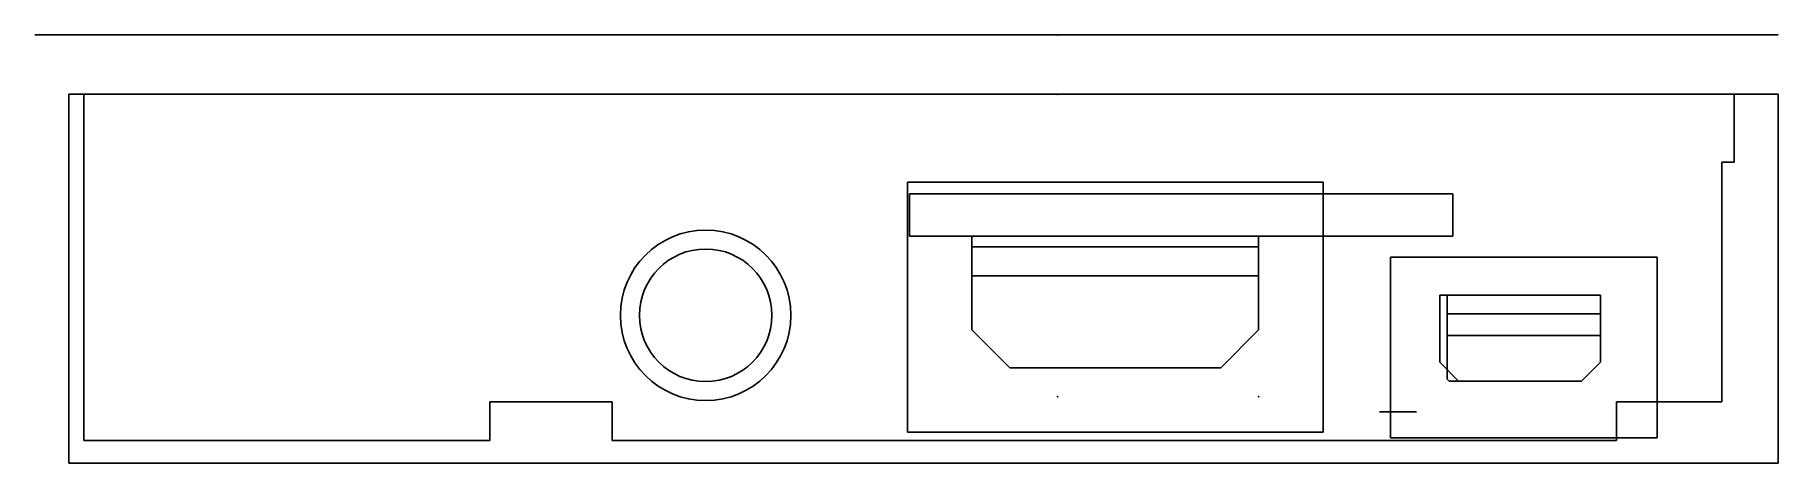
# Model space of a CAD drawing. Header units: centimetres. Extents: x -5.4 to 3.81, y -0.35 to 1.91.
import ezdxf

# ---------------------------------------------------------------- set-up
doc = ezdxf.new("R2010")
doc.units = ezdxf.units.CM
doc.header["$MEASUREMENT"] = 0
for name, color, linetype in [('Display Pi v4_Sketch56', 7, 'Continuous'), ('Display Pi v4_Sketch57', 7, 'Continuous'), ('Display Pi v4_Sketch64', 7, 'Continuous'), ('Display Pi v4_Sketch68', 7, 'Continuous'), ('Display Pi v4_Sketch69', 7, 'Continuous'), ('Display Pi v4_Sketch70', 7, 'Continuous')]:
    doc.layers.add(name, color=color, linetype=linetype)

msp = doc.modelspace()

# ---------------------------------------------------------------- linework, layer by layer
at = {"layer": 'Display Pi v4_Sketch56'}
for p, q in [((-5.175, 1.597, -3.685), (-5.175, 1.597, -4.185)), ((-5.175, 1.597, -4.185), (3.805, 1.597, -4.185)), ((-4.995, 1.597, -3.685), (-5.175, 1.597, -3.685)), ((-3, 1.597, -3.915), (-4.995, 1.597, -3.915)), ((-4.995, 1.597, -3.915), (-4.995, 1.597, -3.685)), ((-3, 1.597, 1.687), (-2.996, 1.597, 1.687)), ((3.507, 1.597, 1.687), (-3, 1.597, 1.687)), ((-3, 1.597, 1.687), (-3, 1.597, -3.915)), ((-2.996, 1.597, 1.687), (-2.647, 1.597, 1.687)), ((3.507, 1.597, 1.709), (3.162, 1.597, 1.709)), ((3.487, 1.597, -3.95), (3.487, 1.597, 1.665)), ((3.487, 1.597, 1.665), (3.605, 1.597, 1.665)), ((3.605, 1.597, -3.95), (3.487, 1.597, -3.95)), ((3.507, 1.597, 1.687), (3.507, 1.597, 1.709)), ((3.805, 1.597, 1.845), (3.507, 1.597, 1.845)), ((3.507, 1.597, 1.845), (3.507, 1.597, 1.687)), ((3.605, 1.597, 1.665), (3.605, 1.597, -3.95)), ((3.805, 1.597, -4.185), (3.805, 1.597, 1.845))]:
    msp.add_line(p, q, dxfattribs=at)
at = {"layer": 'Display Pi v4_Sketch56', "extrusion": (-1.22465e-16, -1, 0)}
for centre, radius in [((-2.682, -3.582, -1.597), 0.29), ((-2.647, 1.314, -1.597), 0.29), ((-2.682, -3.582, -1.597), 0.13), ((-2.647, 1.314, -1.597), 0.13), ((3.142, -3.587, -1.597), 0.29), ((3.162, 1.334, -1.597), 0.29), ((3.142, -3.587, -1.597), 0.13), ((3.162, 1.334, -1.597), 0.13)]:
    msp.add_circle(centre, radius, dxfattribs=at)
at = {"layer": 'Display Pi v4_Sketch56'}
msp.add_point((0, 1.597), dxfattribs=at)
at = {"layer": 'Display Pi v4_Sketch57'}
for p, q in [((-5.22, 1.597, -4.205), (3.805, 1.597, -4.205)), ((-5.22, -0.35, -4.205), (-5.22, 1.597, -4.205)), ((3.805, 1.597, -4.205), (3.805, -0.35, -4.205)), ((-0.792, 1.132, -4.205), (-0.792, -0.187, -4.205)), ((1.402, 1.132, -4.205), (-0.792, 1.132, -4.205)), ((1.402, -0.187, -4.205), (1.402, 1.132, -4.205)), ((1.062, 0.792, -4.205), (-0.452, 0.792, -4.205)), ((-0.452, 0.792, -4.205), (-0.452, 0.353, -4.205)), ((1.062, 0.353, -4.205), (1.062, 0.792, -4.205)), ((3.167, 0.737, -4.205), (1.758, 0.737, -4.205)), ((1.758, 0.737, -4.205), (1.758, -0.217, -4.205)), ((3.167, -0.217, -4.205), (3.167, 0.737, -4.205)), ((2.058, 0.437, -4.205), (2.058, 0.093, -4.205)), ((2.867, 0.437, -4.205), (2.058, 0.437, -4.205)), ((2.867, 0.183, -4.205), (2.867, 0.437, -4.205)), ((-0.452, 0.353, -4.205), (-0.252, 0.153, -4.205)), ((0.862, 0.153, -4.205), (1.062, 0.353, -4.205)), ((-0.252, 0.153, -4.205), (0.862, 0.153, -4.205)), ((2.058, 0.093, -4.205), (2.068, 0.083, -4.205)), ((2.767, 0.083, -4.205), (2.867, 0.183, -4.205)), ((1.758, -0.217, -4.205), (1.758, 0.0587, -4.205)), ((2.068, 0.083, -4.205), (2.767, 0.083, -4.205)), ((1.8959, -0.0791, -4.205), (1.7009, -0.0791, -4.205)), ((1.8959, -0.0791, -4.205), (1.7009, -0.0791, -4.205)), ((-0.792, -0.187, -4.205), (1.402, -0.187, -4.205)), ((1.758, -0.217, -4.205), (3.167, -0.217, -4.205)), ((3.805, -0.35, -4.205), (-5.22, -0.35, -4.205))]:
    msp.add_line(p, q, dxfattribs=at)
at = {"layer": 'Display Pi v4_Sketch57', "extrusion": (0, 0, -1)}
msp.add_circle((1.858, 0.43, 4.205), 0.35, dxfattribs=at)
at = {"layer": 'Display Pi v4_Sketch57'}
msp.add_point((0, 0, -4.205), dxfattribs=at)
at = {"layer": 'Display Pi v4_Sketch64'}
for p, q in [((-5.4, 1.91, 1.905), (3.805, 1.91, 1.905)), ((-5.4, 1.91, -4.335), (-5.4, 1.91, 1.905)), ((3.805, 1.91, -4.335), (-5.4, 1.91, -4.335)), ((-3.0072, 1.91, 1.905), (3.805, 1.91, 1.905)), ((3.805, 1.91, -4.335), (-3.0072, 1.91, -4.335)), ((-3.0072, 1.91, -4.335), (-3.0072, 1.91, 1.905)), ((-1.3691, 1.91, -1.4775), (-1.7691, 1.91, -2.1703)), ((-1.3691, 1.91, -0.9525), (-1.7691, 1.91, -0.2597)), ((-1.7691, 1.91, -2.1703), (-1.6392, 1.91, -2.2453)), ((-1.6392, 1.91, -0.1847), (-1.7691, 1.91, -0.2597)), ((-1.2392, 1.91, -1.5525), (-1.6392, 1.91, -2.2453)), ((-1.2392, 1.91, -0.8775), (-1.6392, 1.91, -0.1847)), ((-1.3042, 1.91, -1.515), (-1.3691, 1.91, -1.4775)), ((-1.3042, 1.91, -0.915), (-1.3691, 1.91, -0.9525)), ((-1.3042, 1.91, -1.515), (-1.2392, 1.91, -1.5525)), ((-1.3042, 1.91, -0.915), (-1.2392, 1.91, -0.8775)), ((-0.7846, 1.91, -1.29), (0.0154, 1.91, -1.29)), ((-0.7846, 1.91, -1.14), (-0.7846, 1.91, -1.29)), ((-0.7846, 1.91, -1.215), (-0.7846, 1.91, -1.29)), ((0.0154, 1.91, -1.14), (-0.7846, 1.91, -1.14)), ((0.0154, 1.91, -1.29), (0.0154, 1.91, -1.14)), ((1.5823, 1.91, -1.14), (0.7823, 1.91, -1.14)), ((0.7823, 1.91, -1.14), (0.7823, 1.91, -1.29)), ((0.7823, 1.91, -1.29), (1.5823, 1.91, -1.29)), ((1.5823, 1.91, -1.215), (1.5823, 1.91, -1.14)), ((1.5823, 1.91, -1.29), (1.5823, 1.91, -1.14)), ((2.1019, 1.91, -1.515), (2.037, 1.91, -1.5525)), ((2.037, 1.91, -0.8775), (2.437, 1.91, -0.1847)), ((2.037, 1.91, -1.5525), (2.437, 1.91, -2.2453)), ((2.1019, 1.91, -0.915), (2.037, 1.91, -0.8775)), ((2.1019, 1.91, -0.915), (2.1669, 1.91, -0.9525)), ((2.1019, 1.91, -1.515), (2.1669, 1.91, -1.4775)), ((2.1669, 1.91, -0.9525), (2.5669, 1.91, -0.2597)), ((2.1669, 1.91, -1.4775), (2.5669, 1.91, -2.1703)), ((2.437, 1.91, -0.1847), (2.5669, 1.91, -0.2597)), ((2.5669, 1.91, -2.1703), (2.437, 1.91, -2.2453)), ((3.805, 1.91, 1.905), (3.805, 1.91, -4.335)), ((3.805, 1.91, 1.905), (3.805, 1.91, -4.335))]:
    msp.add_line(p, q, dxfattribs=at)
msp.add_point((0, 1.91), dxfattribs=at)
at = {"layer": 'Display Pi v4_Sketch68'}
for p, q in [((-5.142, 1.597, -3.967), (-5.142, -0.23, -3.967)), ((3.573, 1.597, -3.967), (-5.142, 1.597, -3.967)), ((3.573, 1.238, -3.967), (3.573, 1.597, -3.967)), ((3.507, 1.238, -3.967), (3.573, 1.238, -3.967)), ((3.507, -0.027, -3.967), (3.507, 1.238, -3.967)), ((-0.782, 0.848, -3.967), (-0.782, 1.072, -3.967)), ((-0.782, 1.072, -3.967), (2.087, 1.072, -3.967)), ((2.087, 1.072, -3.967), (2.087, 0.848, -3.967)), ((-0.452, 0.848, -3.967), (-0.782, 0.848, -3.967)), ((-0.452, 0.353, -3.967), (-0.452, 0.848, -3.967)), ((2.087, 0.848, -3.967), (1.062, 0.848, -3.967)), ((1.062, 0.848, -3.967), (1.062, 0.353, -3.967)), ((2.058, 0.537, -3.967), (2.867, 0.537, -3.967)), ((2.058, 0.093, -3.967), (2.058, 0.537, -3.967)), ((2.058, 0.3241, -3.967), (2.058, 0.537, -3.967)), ((2.058, 0.537, -3.967), (2.867, 0.537, -3.967)), ((2.867, 0.537, -3.967), (2.867, 0.183, -3.967)), ((2.867, 0.537, -3.967), (2.867, 0.3241, -3.967)), ((-0.252, 0.153, -3.967), (-0.452, 0.353, -3.967)), ((1.062, 0.353, -3.967), (0.862, 0.153, -3.967)), ((2.867, 0.3241, -3.967), (2.058, 0.3241, -3.967)), ((0.862, 0.153, -3.967), (-0.252, 0.153, -3.967)), ((2.068, 0.083, -3.967), (2.058, 0.093, -3.967)), ((2.867, 0.183, -3.967), (2.767, 0.083, -3.967)), ((2.767, 0.083, -3.967), (2.068, 0.083, -3.967)), ((-2.998, -0.027, -3.967), (-2.352, -0.027, -3.967)), ((-2.998, -0.23, -3.967), (-2.998, -0.027, -3.967)), ((-2.352, -0.027, -3.967), (-2.352, -0.23, -3.967)), ((2.952, -0.027, -3.967), (3.507, -0.027, -3.967)), ((2.952, -0.23, -3.967), (2.952, -0.027, -3.967)), ((-5.142, -0.23, -3.967), (-2.998, -0.23, -3.967)), ((-2.352, -0.23, -3.967), (2.952, -0.23, -3.967))]:
    msp.add_line(p, q, dxfattribs=at)
msp.add_circle((-1.858, 0.43, -3.967), 0.45, dxfattribs=at)
msp.add_point((0, 0, -3.967), dxfattribs=at)
at = {"layer": 'Display Pi v4_Sketch69'}
for p, q in [((3.573, 1.597, -3.967), (-5.142, 1.597, -3.967)), ((-5.142, 1.597, -3.967), (-5.142, -0.23, -3.967)), ((3.573, 1.238, -3.967), (3.573, 1.597, -3.967)), ((3.507, 1.238, -3.967), (3.573, 1.238, -3.967)), ((3.507, -0.027, -3.967), (3.507, 1.238, -3.967)), ((-0.782, 0.848, -3.967), (-0.782, 1.072, -3.967)), ((-0.782, 1.072, -3.967), (2.087, 1.072, -3.967)), ((2.087, 1.072, -3.967), (2.087, 0.848, -3.967)), ((-0.452, 0.848, -3.967), (-0.782, 0.848, -3.967)), ((-0.452, 0.353, -3.967), (-0.452, 0.848, -3.967)), ((-0.452, 0.848, -3.967), (1.062, 0.848, -3.967)), ((-0.452, 0.6384, -3.967), (-0.452, 0.848, -3.967)), ((1.062, 0.848, -3.967), (1.062, 0.6384, -3.967)), ((2.087, 0.848, -3.967), (1.062, 0.848, -3.967)), ((1.062, 0.848, -3.967), (1.062, 0.353, -3.967)), ((1.062, 0.6384, -3.967), (-0.452, 0.6384, -3.967)), ((2.018, 0.537, -3.967), (2.867, 0.537, -3.967)), ((2.018, 0.183, -3.967), (2.018, 0.537, -3.967)), ((2.867, 0.537, -3.967), (2.867, 0.183, -3.967)), ((-0.252, 0.153, -3.967), (-0.452, 0.353, -3.967)), ((1.062, 0.353, -3.967), (0.862, 0.153, -3.967)), ((0.862, 0.153, -3.967), (-0.252, 0.153, -3.967)), ((2.118, 0.083, -3.967), (2.018, 0.183, -3.967)), ((2.867, 0.183, -3.967), (2.767, 0.083, -3.967)), ((2.767, 0.083, -3.967), (2.118, 0.083, -3.967)), ((-2.998, -0.027, -3.967), (-2.352, -0.027, -3.967)), ((-2.998, -0.23, -3.967), (-2.998, -0.027, -3.967)), ((-2.352, -0.027, -3.967), (-2.352, -0.23, -3.967)), ((2.952, -0.027, -3.967), (3.507, -0.027, -3.967)), ((2.952, -0.23, -3.967), (2.952, -0.027, -3.967)), ((-5.142, -0.23, -3.967), (-2.998, -0.23, -3.967)), ((-2.352, -0.23, -3.967), (2.952, -0.23, -3.967))]:
    msp.add_line(p, q, dxfattribs=at)
msp.add_circle((-1.858, 0.43, -3.967), 0.45, dxfattribs=at)
msp.add_point((0, 0, -3.967), dxfattribs=at)
at = {"layer": 'Display Pi v4_Sketch70'}
for p, q in [((1.062, 0.353, -3.967), (1.062, 0.848, -3.967)), ((1.062, 0.848, -4.145), (1.062, 0.848, -4.205)), ((1.062, 0.848, -3.967), (1.062, 0.813, -3.967)), ((1.062, 0.848, -4.205), (1.062, 0.353, -4.205)), ((1.062, 0.848, -3.967), (1.062, 0.848, -4.145)), ((1.062, 0.848, -4.205), (1.062, 0.848, -3.967)), ((1.062, 0.813, -4.205), (1.062, 0.848, -4.205)), ((1.062, 0.813, -3.967), (1.062, 0.813, -4.205)), ((1.062, 0.353, -4.205), (1.062, 0.353, -3.967))]:
    msp.add_line(p, q, dxfattribs=at)
msp.add_point((1.062, 0), dxfattribs=at)

doc.saveas('drawing.dxf')
